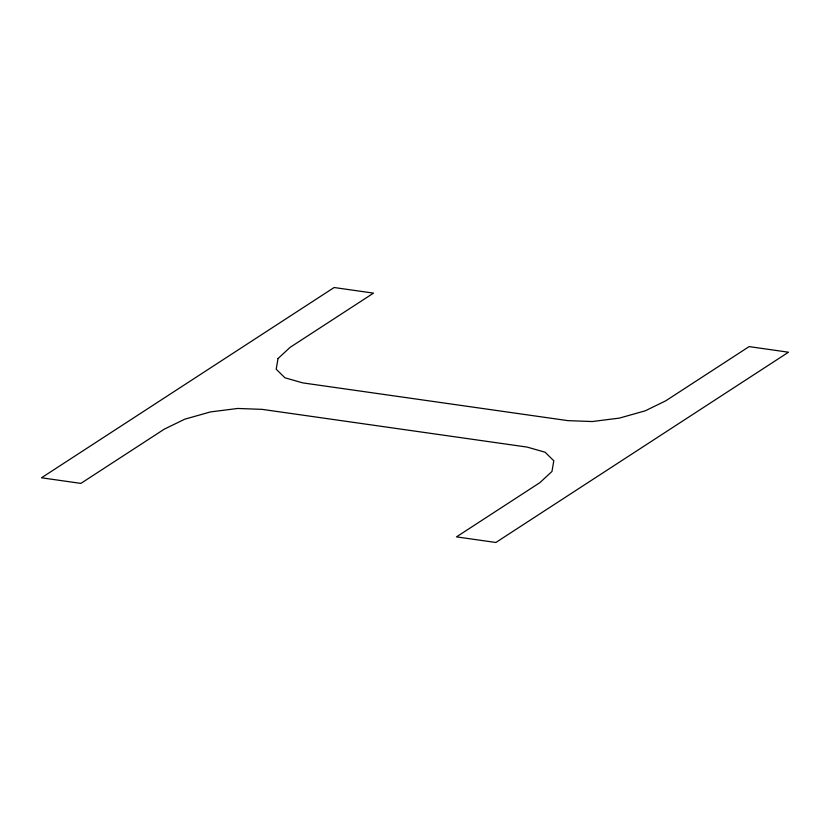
<?xml version="1.0" encoding="UTF-8"?>
<svg xmlns="http://www.w3.org/2000/svg" width="830" height="830" viewBox="0 0 830 830"><rect width="100%" height="100%" fill="white"/><g stroke="black" fill="none" stroke-linecap="round" stroke-linejoin="round"><path stroke-width="1.25" d="M278.029 358.539L276.203 369.226L284.918 377.785L302.826 382.9L567.876 420.634L592.278 421.536L619.439 418.092L645.232 410.819L665.733 400.828L749.116 346.608L788.5 352.211L495.873 542.478L456.49 536.875L539.884 482.645L551.971 471.461L553.797 460.775L545.082 452.215L527.175 447.1L262.124 409.366L237.722 408.464L210.561 411.908L184.768 419.181L164.267 429.172L80.883 483.392L41.5 477.79L334.127 287.522L373.51 293.125L290.116 347.355L278.029 358.539"/></g></svg>
